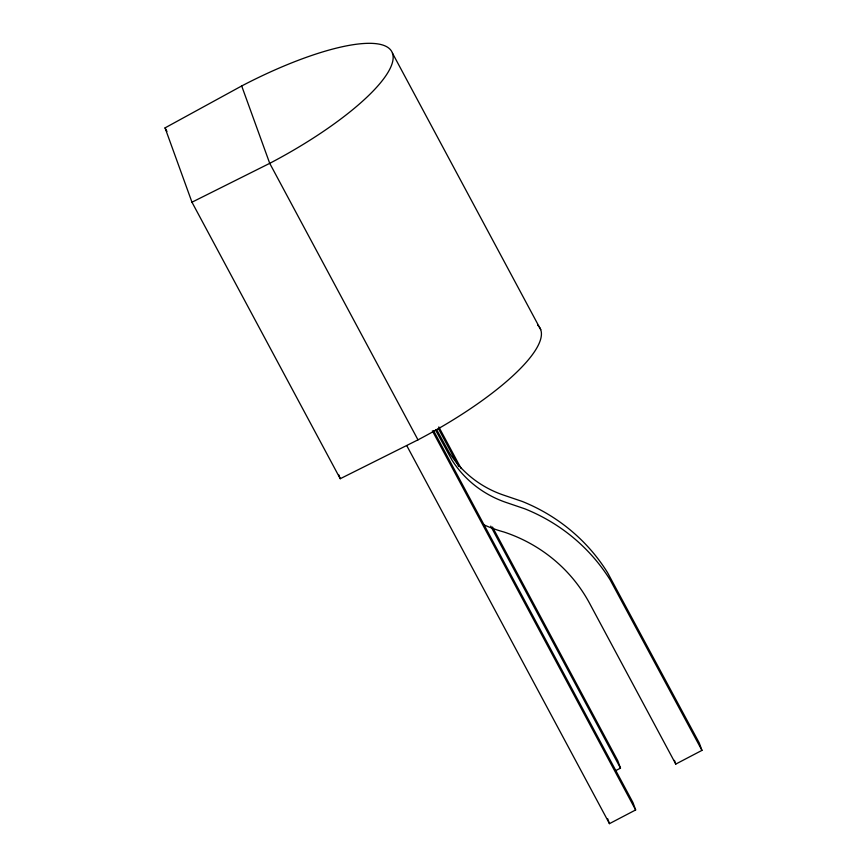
<?xml version="1.0" encoding="UTF-8"?>
<svg xmlns="http://www.w3.org/2000/svg" width="867" height="867" viewBox="0 0 867 867"><rect width="100%" height="100%" fill="white"/><g stroke="black" fill="none" stroke-linecap="round" stroke-linejoin="round"><path stroke-width="1.3" d="M537.703 325.179A154.424 40.749 -28.2 0 1 417.981 439.851L340.232 478.714L191.965 202.206L165.044 127.882L241.687 85.963A154.424 40.749 -28.2 0 1 392.437 53.104L540.705 329.623M615.733 770.622L620.49 768.14L617.803 760.727L492.521 527.06M483.45 524.622A137.289 132.326 -19.9 0 0 504.041 532.035A157.198 151.519 -19.9 0 1 589.614 603.378L675.772 764.076L701.956 750.378L699.279 742.976L607.518 572.567A186.784 180.033 -19.9 0 0 522.183 501.419L503.131 494.949A107.703 103.802 -19.9 0 1 449.171 452.455L436.589 429.533M406.818 445.736L609.458 823.65L635.641 809.951L632.953 802.539L433.522 430.596M191.965 202.206L269.724 163.343A154.424 40.749 -28.2 0 0 392.437 53.104M701.956 750.378L610.205 579.98A186.784 180.033 -19.9 0 0 524.871 508.831L505.819 502.351A107.703 103.802 -19.9 0 1 451.848 459.868L435.472 429.869M438.821 426.922L461.201 468.646M438.312 428.374L458.762 466.522M490.722 526.128L620.49 768.14M432.362 430.845L635.641 809.951M417.981 439.851L269.724 163.343L241.687 85.963M165.044 127.882L166.952 131.459M674.439 760.37L675.772 764.076M607.669 818.708L609.458 823.65M338.867 474.932L340.232 478.714"/></g></svg>
